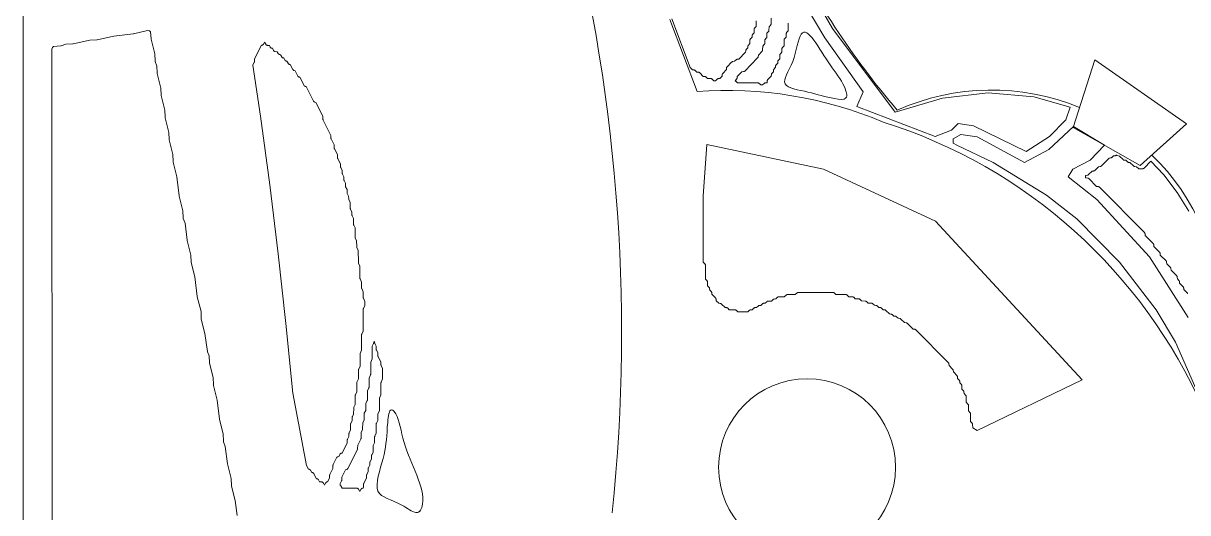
# Model space of a CAD drawing. Header units: inches. Extents: x 36 to 81.1, y 17.3 to 55.9.
# Drawn here: x 36.25 to 50.72, y 30.96 to 37.04 of the extents above; entities that cross this region are included whole.
import ezdxf

# ---------------------------------------------------------------- set-up
doc = ezdxf.new("R2010")
doc.units = ezdxf.units.IN
for name, color, linetype, lineweight in [('01_ORIGINAL_CAD', 7, 'Continuous', 20), ('02_APPROVED_PDF_OUTLINES', 7, 'Continuous', 15), ('03_ADDED_AREAS_SAME_COMPOSITION', 7, 'Continuous', 15), ('04_APPROVED_PERIMETER', 7, 'Continuous', 15)]:
    doc.layers.add(name, color=color, linetype=linetype, lineweight=lineweight)

msp = doc.modelspace()

# ---------------------------------------------------------------- linework, layer by layer
at = {"layer": '01_ORIGINAL_CAD'}
msp.add_line((36.248, 17.906), (36.248, 55.9), dxfattribs=at)
for points in [[(45.692, 38.109, 0.060935), (47.109, 35.956, -0.206423), (49.375, 35.99)], [(46.935, 35.809, 0.119192), (44.621, 36.188), (44.283, 37.084)], [(50.274, 35.4, -0.198705), (51.143, 33.392, 0.063223), (53.473, 33.07)]]:
    msp.add_lwpolyline(points, format="xyb", dxfattribs=at)
msp.add_lwpolyline([(49.567, 36.583), (50.703, 35.787), (50.129, 35.27), (49.295, 35.742), (49.567, 36.583)], dxfattribs=at)
msp.add_circle((45.989, 31.521), 1.1, dxfattribs=at)
for centre, radius, start, end in [((22.064, 33.195), 21.619, 354.0583, 36.0319), ((44.996, 29.643), 6.464, 23.734, 72.5429)]:
    msp.add_arc(centre, radius, start, end, dxfattribs=at)
at = {"layer": '02_APPROVED_PDF_OUTLINES'}
for points in [[(45.357, 37.065), (45.357, 36.998), (45.338, 36.978), (45.336, 36.975), (45.335, 36.973), (45.333, 36.97), (45.332, 36.967), (45.332, 36.964), (45.332, 36.961), (45.331, 36.918), (45.314, 36.9), (45.311, 36.897), (45.309, 36.894), (45.308, 36.891), (45.307, 36.888), (45.307, 36.885), (45.305, 36.864), (45.285, 36.843), (45.283, 36.841), (45.282, 36.838), (45.28, 36.836), (45.28, 36.833), (45.279, 36.83), (45.279, 36.827), (45.278, 36.783), (45.261, 36.766), (45.258, 36.763), (45.257, 36.76), (45.255, 36.757), (45.254, 36.754), (45.254, 36.75), (45.252, 36.73), (45.233, 36.709), (45.23, 36.706), (45.228, 36.703), (45.227, 36.7), (45.226, 36.697), (45.226, 36.693), (45.225, 36.676), (45.142, 36.592), (45.125, 36.591), (45.122, 36.59), (45.118, 36.59), (45.115, 36.588), (45.112, 36.586), (45.109, 36.584), (45.088, 36.564), (45.065, 36.56), (45.062, 36.56), (45.059, 36.559), (45.056, 36.557), (45.053, 36.555), (45.051, 36.553), (44.996, 36.497), (44.994, 36.495), (44.992, 36.492), (44.99, 36.489), (44.989, 36.485), (44.989, 36.482), (44.987, 36.462), (44.941, 36.414), (44.939, 36.412), (44.938, 36.409), (44.936, 36.406), (44.935, 36.404), (44.935, 36.401), (44.934, 36.398), (44.934, 36.381), (44.903, 36.35), (44.887, 36.349), (44.883, 36.349), (44.88, 36.348), (44.877, 36.346), (44.874, 36.345), (44.871, 36.342), (44.851, 36.323), (44.83, 36.323), (44.811, 36.342), (44.808, 36.344), (44.806, 36.346), (44.803, 36.347), (44.8, 36.348), (44.797, 36.349), (44.794, 36.349), (44.751, 36.35), (44.731, 36.369), (44.728, 36.371), (44.725, 36.373), (44.722, 36.374), (44.718, 36.375), (44.715, 36.376), (44.698, 36.377), (44.654, 36.421), (44.652, 36.423), (44.649, 36.425), (44.646, 36.426), (44.642, 36.427), (44.639, 36.428), (44.619, 36.43), (44.598, 36.449), (44.595, 36.452), (44.592, 36.454), (44.589, 36.455), (44.585, 36.456), (44.582, 36.456), (44.566, 36.457), (44.535, 36.488), (44.307, 37.091)], [(45.755, 37.039), (45.755, 36.944), (45.736, 36.924), (45.735, 36.922), (45.733, 36.919), (45.732, 36.916), (45.731, 36.914), (45.73, 36.911), (45.73, 36.908), (45.729, 36.864), (45.71, 36.844), (45.708, 36.841), (45.706, 36.839), (45.705, 36.836), (45.704, 36.833), (45.704, 36.83), (45.703, 36.827), (45.703, 36.756), (45.684, 36.736), (45.682, 36.734), (45.68, 36.731), (45.679, 36.729), (45.678, 36.726), (45.677, 36.723), (45.677, 36.72), (45.676, 36.676), (45.657, 36.656), (45.655, 36.653), (45.654, 36.651), (45.652, 36.648), (45.652, 36.645), (45.651, 36.642), (45.651, 36.639), (45.65, 36.596), (45.633, 36.578), (45.63, 36.575), (45.629, 36.573), (45.627, 36.569), (45.626, 36.566), (45.626, 36.563), (45.624, 36.542), (45.604, 36.521), (45.602, 36.519), (45.6, 36.516), (45.599, 36.512), (45.598, 36.509), (45.598, 36.505), (45.597, 36.489), (45.58, 36.471), (45.578, 36.468), (45.576, 36.465), (45.574, 36.462), (45.573, 36.459), (45.573, 36.455), (45.571, 36.435), (45.552, 36.414), (45.549, 36.411), (45.548, 36.408), (45.546, 36.405), (45.545, 36.402), (45.545, 36.398), (45.544, 36.381), (45.5, 36.337), (45.498, 36.334), (45.496, 36.331), (45.495, 36.328), (45.494, 36.325), (45.493, 36.321), (45.492, 36.301), (45.487, 36.297), (45.471, 36.296), (45.467, 36.295), (45.464, 36.295), (45.461, 36.293), (45.458, 36.291), (45.455, 36.289), (45.435, 36.27), (45.413, 36.27), (45.388, 36.291), (45.385, 36.293), (45.382, 36.295), (45.378, 36.296), (45.375, 36.297), (45.372, 36.297), (45.123, 36.297), (45.106, 36.314), (45.103, 36.316), (45.1, 36.318), (45.098, 36.319), (45.094, 36.32), (45.093, 36.32), (45.093, 36.321), (45.112, 36.341), (45.114, 36.344), (45.116, 36.347), (45.117, 36.35), (45.118, 36.354), (45.118, 36.357), (45.119, 36.374), (45.177, 36.433), (45.2, 36.436), (45.203, 36.437), (45.206, 36.438), (45.209, 36.439), (45.212, 36.441), (45.214, 36.443), (45.373, 36.605), (45.375, 36.607), (45.377, 36.61), (45.378, 36.613), (45.379, 36.616), (45.38, 36.619), (45.383, 36.642), (45.429, 36.69), (45.431, 36.693), (45.433, 36.695), (45.434, 36.698), (45.435, 36.701), (45.436, 36.704), (45.436, 36.707), (45.437, 36.751), (45.456, 36.771), (45.458, 36.773), (45.46, 36.776), (45.461, 36.779), (45.462, 36.782), (45.462, 36.785), (45.463, 36.788), (45.464, 36.831), (45.482, 36.852), (45.484, 36.854), (45.486, 36.857), (45.487, 36.859), (45.488, 36.862), (45.489, 36.865), (45.489, 36.868), (45.49, 36.912), (45.509, 36.932), (45.511, 36.935), (45.512, 36.937), (45.514, 36.94), (45.515, 36.943), (45.515, 36.946), (45.515, 36.949), (45.516, 36.993), (45.537, 37.016), (45.539, 37.019), (45.54, 37.022), (45.542, 37.025), (45.542, 37.029), (45.543, 37.033), (45.543, 37.1)], [(50.72, 33.678), (50.718, 33.681), (50.716, 33.683), (50.671, 33.728), (50.67, 33.748), (50.669, 33.752), (50.668, 33.755), (50.667, 33.758), (50.665, 33.761), (50.663, 33.764), (50.619, 33.808), (50.618, 33.825), (50.617, 33.829), (50.617, 33.832), (50.615, 33.835), (50.613, 33.838), (50.611, 33.841), (50.592, 33.862), (50.59, 33.883), (50.589, 33.886), (50.588, 33.889), (50.587, 33.892), (50.585, 33.895), (50.583, 33.898), (50.512, 33.969), (50.511, 33.986), (50.511, 33.989), (50.51, 33.992), (50.509, 33.995), (50.508, 33.998), (50.506, 34), (50.504, 34.002), (50.458, 34.05), (50.457, 34.07), (50.456, 34.074), (50.455, 34.077), (50.454, 34.08), (50.452, 34.083), (50.45, 34.086), (50.378, 34.158), (50.375, 34.181), (50.374, 34.184), (50.373, 34.187), (50.372, 34.19), (50.37, 34.193), (50.368, 34.195), (50.299, 34.265), (50.297, 34.285), (50.297, 34.288), (50.296, 34.292), (50.294, 34.295), (50.292, 34.298), (50.29, 34.3), (50.192, 34.4), (50.189, 34.423), (50.188, 34.426), (50.187, 34.429), (50.186, 34.432), (50.184, 34.434), (50.182, 34.437), (49.623, 35), (49.621, 35.002), (49.618, 35.004), (49.615, 35.005), (49.612, 35.006), (49.609, 35.007), (49.586, 35.01), (49.49, 35.107), (49.488, 35.109), (49.485, 35.111), (49.482, 35.113), (49.479, 35.114), (49.476, 35.114), (49.453, 35.118), (49.449, 35.122), (49.449, 35.143), (49.453, 35.147), (49.472, 35.149), (49.476, 35.15), (49.479, 35.151), (49.482, 35.152), (49.485, 35.154), (49.488, 35.156), (49.532, 35.201), (49.548, 35.201), (49.551, 35.202), (49.554, 35.202), (49.557, 35.203), (49.56, 35.205), (49.562, 35.207), (49.564, 35.209), (49.612, 35.255), (49.631, 35.257), (49.635, 35.257), (49.638, 35.258), (49.641, 35.26), (49.644, 35.262), (49.647, 35.264), (49.744, 35.362), (49.76, 35.363), (49.764, 35.363), (49.767, 35.364), (49.77, 35.365), (49.773, 35.367), (49.776, 35.369), (49.796, 35.389), (49.813, 35.389), (49.817, 35.39), (49.82, 35.391), (49.823, 35.392), (49.826, 35.394), (49.829, 35.396), (49.832, 35.399), (49.833, 35.398), (49.836, 35.396), (49.839, 35.395), (49.842, 35.394), (49.872, 35.386), (49.916, 35.343), (49.918, 35.341), (49.921, 35.339), (49.923, 35.338), (49.926, 35.337), (49.929, 35.336), (49.932, 35.336), (49.949, 35.335), (49.969, 35.316), (49.972, 35.314), (49.975, 35.312), (49.978, 35.31), (49.982, 35.309), (49.985, 35.309), (50.002, 35.308), (50.046, 35.264), (50.048, 35.262), (50.051, 35.26), (50.055, 35.258), (50.058, 35.257), (50.061, 35.257), (50.082, 35.255), (50.106, 35.234), (50.108, 35.232), (50.111, 35.23), (50.114, 35.229), (50.117, 35.228), (50.12, 35.228), (50.124, 35.228), (50.162, 35.23), (50.165, 35.23), (50.167, 35.231), (50.17, 35.232), (50.173, 35.234), (50.175, 35.235), (50.178, 35.237), (50.263, 35.324), (50.421, 35.155), (50.588, 34.936), (50.732, 34.704)]]:
    msp.add_lwpolyline(points, dxfattribs=at)
msp.add_lwpolyline([(48.047, 32.013), (48.046, 32.051), (48.046, 32.054), (48.046, 32.057), (48.045, 32.06), (48.043, 32.063), (48.042, 32.066), (48.04, 32.068), (48.021, 32.088), (48.021, 32.182), (48.02, 32.186), (48.019, 32.189), (48.018, 32.193), (48.017, 32.196), (48.014, 32.199), (47.994, 32.222), (47.994, 32.29), (47.994, 32.293), (47.993, 32.297), (47.991, 32.3), (47.99, 32.303), (47.988, 32.306), (47.967, 32.329), (47.966, 32.4), (47.966, 32.403), (47.965, 32.406), (47.964, 32.409), (47.963, 32.412), (47.961, 32.414), (47.959, 32.417), (47.94, 32.438), (47.938, 32.458), (47.938, 32.461), (47.937, 32.465), (47.935, 32.468), (47.933, 32.471), (47.931, 32.473), (47.914, 32.491), (47.913, 32.534), (47.913, 32.537), (47.912, 32.54), (47.911, 32.543), (47.91, 32.546), (47.908, 32.549), (47.906, 32.551), (47.887, 32.571), (47.886, 32.589), (47.886, 32.592), (47.885, 32.595), (47.884, 32.599), (47.882, 32.602), (47.879, 32.605), (47.86, 32.625), (47.86, 32.642), (47.859, 32.645), (47.859, 32.648), (47.858, 32.651), (47.856, 32.654), (47.855, 32.656), (47.853, 32.658), (47.807, 32.706), (47.805, 32.726), (47.804, 32.73), (47.803, 32.733), (47.802, 32.736), (47.8, 32.739), (47.798, 32.742), (47.753, 32.787), (47.752, 32.807), (47.751, 32.81), (47.75, 32.814), (47.749, 32.817), (47.747, 32.82), (47.744, 32.822), (47.341, 33.229), (47.339, 33.231), (47.336, 33.233), (47.333, 33.234), (47.329, 33.235), (47.326, 33.236), (47.306, 33.238), (47.237, 33.307), (47.235, 33.309), (47.232, 33.311), (47.229, 33.313), (47.226, 33.314), (47.223, 33.314), (47.2, 33.318), (47.155, 33.363), (47.153, 33.365), (47.15, 33.367), (47.147, 33.369), (47.143, 33.37), (47.14, 33.37), (47.12, 33.372), (47.099, 33.392), (47.096, 33.394), (47.093, 33.396), (47.09, 33.397), (47.086, 33.398), (47.083, 33.398), (47.066, 33.399), (47.046, 33.418), (47.043, 33.421), (47.04, 33.422), (47.037, 33.424), (47.033, 33.425), (47.03, 33.425), (47.013, 33.426), (46.969, 33.47), (46.967, 33.472), (46.964, 33.474), (46.961, 33.476), (46.957, 33.477), (46.954, 33.477), (46.934, 33.479), (46.913, 33.499), (46.91, 33.501), (46.907, 33.503), (46.904, 33.504), (46.9, 33.505), (46.897, 33.506), (46.88, 33.506), (46.86, 33.526), (46.857, 33.528), (46.854, 33.53), (46.851, 33.531), (46.847, 33.532), (46.844, 33.532), (46.827, 33.533), (46.807, 33.552), (46.804, 33.554), (46.802, 33.556), (46.799, 33.557), (46.796, 33.558), (46.793, 33.559), (46.79, 33.559), (46.747, 33.56), (46.727, 33.579), (46.725, 33.581), (46.722, 33.583), (46.719, 33.584), (46.716, 33.585), (46.713, 33.586), (46.71, 33.586), (46.667, 33.587), (46.647, 33.606), (46.645, 33.608), (46.642, 33.61), (46.64, 33.611), (46.637, 33.612), (46.634, 33.612), (46.631, 33.613), (46.588, 33.614), (46.568, 33.633), (46.565, 33.635), (46.563, 33.636), (46.56, 33.638), (46.557, 33.639), (46.554, 33.639), (46.551, 33.64), (46.508, 33.64), (46.485, 33.661), (46.482, 33.663), (46.48, 33.664), (46.477, 33.666), (46.474, 33.666), (46.471, 33.667), (46.468, 33.667), (46.348, 33.667), (46.325, 33.688), (46.323, 33.689), (46.32, 33.691), (46.318, 33.692), (46.315, 33.693), (46.312, 33.694), (46.309, 33.694), (45.881, 33.694), (45.878, 33.694), (45.874, 33.693), (45.871, 33.692), (45.868, 33.69), (45.865, 33.688), (45.839, 33.667), (45.745, 33.667), (45.742, 33.666), (45.739, 33.666), (45.736, 33.665), (45.734, 33.664), (45.731, 33.662), (45.729, 33.66), (45.706, 33.64), (45.636, 33.639), (45.633, 33.639), (45.63, 33.638), (45.627, 33.637), (45.624, 33.636), (45.622, 33.634), (45.619, 33.632), (45.599, 33.612), (45.579, 33.61), (45.575, 33.61), (45.572, 33.609), (45.569, 33.607), (45.566, 33.606), (45.563, 33.603), (45.546, 33.586), (45.503, 33.585), (45.5, 33.585), (45.497, 33.584), (45.494, 33.583), (45.491, 33.582), (45.489, 33.58), (45.487, 33.578), (45.466, 33.559), (45.45, 33.558), (45.446, 33.558), (45.443, 33.557), (45.439, 33.555), (45.436, 33.554), (45.434, 33.551), (45.413, 33.532), (45.397, 33.531), (45.393, 33.531), (45.39, 33.53), (45.386, 33.529), (45.383, 33.527), (45.38, 33.524), (45.36, 33.505), (45.344, 33.504), (45.34, 33.504), (45.337, 33.503), (45.333, 33.502), (45.33, 33.5), (45.327, 33.498), (45.307, 33.478), (45.287, 33.476), (45.283, 33.475), (45.28, 33.474), (45.277, 33.473), (45.274, 33.471), (45.271, 33.469), (45.254, 33.452), (45.128, 33.452), (45.108, 33.471), (45.106, 33.473), (45.103, 33.474), (45.1, 33.476), (45.097, 33.477), (45.094, 33.477), (45.091, 33.477), (45.022, 33.478), (45.002, 33.497), (44.999, 33.5), (44.996, 33.501), (44.993, 33.503), (44.989, 33.504), (44.986, 33.504), (44.969, 33.505), (44.925, 33.549), (44.923, 33.551), (44.92, 33.553), (44.916, 33.555), (44.913, 33.556), (44.91, 33.556), (44.89, 33.558), (44.858, 33.59), (44.857, 33.61), (44.856, 33.613), (44.855, 33.617), (44.854, 33.62), (44.852, 33.623), (44.85, 33.625), (44.806, 33.67), (44.805, 33.687), (44.805, 33.69), (44.804, 33.694), (44.802, 33.697), (44.8, 33.7), (44.798, 33.703), (44.779, 33.723), (44.778, 33.74), (44.778, 33.744), (44.777, 33.747), (44.776, 33.751), (44.774, 33.754), (44.772, 33.756), (44.753, 33.777), (44.752, 33.82), (44.751, 33.823), (44.751, 33.826), (44.75, 33.829), (44.748, 33.832), (44.747, 33.834), (44.745, 33.837), (44.726, 33.857), (44.726, 34.032), (44.725, 34.035), (44.724, 34.039), (44.723, 34.042), (44.721, 34.045), (44.719, 34.048), (44.699, 34.071), (44.698, 34.888), (44.743, 35.53), (46.192, 35.226), (47.585, 34.579), (49.409, 32.608), (48.102, 31.979)], close=True, dxfattribs=at)
msp.add_open_spline([(45.715, 36.284), (45.685, 36.34), (45.761, 36.435), (45.81, 36.562), (45.857, 36.688), (45.877, 36.847), (45.916, 36.902), (45.992, 37.012), (46.142, 36.714), (46.275, 36.519), (46.343, 36.42), (46.407, 36.348), (46.453, 36.245), (46.475, 36.194), (46.494, 36.135), (46.471, 36.109), (46.449, 36.084), (46.388, 36.09), (46.331, 36.1), (46.214, 36.12), (46.117, 36.155), (46, 36.182), (45.882, 36.209), (45.746, 36.227), (45.715, 36.284)], degree=3, knots=[0, 0, 0, 0, 0.125478, 0.125478, 0.125478, 0.250385, 0.250385, 0.250385, 0.498973, 0.498973, 0.498973, 0.625551, 0.625551, 0.625551, 0.688258, 0.688258, 0.688258, 0.749061, 0.749061, 0.749061, 0.874543, 0.874543, 0.874543, 1, 1, 1, 1], dxfattribs=at)
at = {"layer": '03_ADDED_AREAS_SAME_COMPOSITION'}
msp.add_lwpolyline([(36.607, 30.672), (36.603, 36.714), (36.61, 36.737), (36.624, 36.749), (36.713, 36.755), (36.717, 36.756), (36.72, 36.757), (36.776, 36.777), (36.862, 36.78), (36.867, 36.781), (37.074, 36.827), (37.162, 36.83), (37.167, 36.831), (37.375, 36.878), (37.614, 36.905), (37.617, 36.906), (37.793, 36.948), (37.815, 36.943), (37.828, 36.928), (37.835, 36.843), (37.835, 36.838), (37.882, 36.656), (37.885, 36.569), (37.885, 36.566), (37.885, 36.563), (37.886, 36.561), (37.907, 36.505), (37.91, 36.419), (37.91, 36.416), (37.91, 36.413), (37.957, 36.231), (37.96, 36.144), (37.96, 36.141), (37.96, 36.138), (38.007, 35.956), (38.01, 35.869), (38.01, 35.866), (38.01, 35.863), (38.057, 35.681), (38.06, 35.594), (38.06, 35.591), (38.06, 35.588), (38.107, 35.406), (38.11, 35.319), (38.11, 35.316), (38.11, 35.313), (38.157, 35.13), (38.185, 34.892), (38.185, 34.888), (38.232, 34.706), (38.235, 34.619), (38.235, 34.616), (38.235, 34.613), (38.236, 34.611), (38.258, 34.554), (38.285, 34.341), (38.285, 34.338), (38.332, 34.156), (38.335, 34.069), (38.335, 34.066), (38.335, 34.063), (38.381, 33.885), (38.41, 33.642), (38.41, 33.638), (38.457, 33.456), (38.46, 33.369), (38.46, 33.366), (38.46, 33.363), (38.506, 33.185), (38.536, 32.961), (38.537, 32.958), (38.537, 32.955), (38.557, 32.905), (38.56, 32.819), (38.56, 32.816), (38.56, 32.813), (38.606, 32.636), (38.61, 32.544), (38.61, 32.541), (38.61, 32.538), (38.657, 32.355), (38.685, 32.117), (38.685, 32.113), (38.731, 31.936), (38.735, 31.844), (38.735, 31.84), (38.736, 31.836), (38.758, 31.779), (38.785, 31.566), (38.785, 31.563), (38.832, 31.381), (38.835, 31.294), (38.835, 31.291), (38.835, 31.288), (38.881, 31.11), (38.907, 30.921)], dxfattribs=at)
for points in [[(39.247, 36.802), (39.262, 36.775), (39.264, 36.772), (39.266, 36.77), (39.268, 36.768), (39.271, 36.766), (39.274, 36.764), (39.277, 36.763), (39.28, 36.763), (39.283, 36.762), (39.306, 36.762), (39.317, 36.74), (39.319, 36.737), (39.321, 36.734), (39.323, 36.732), (39.326, 36.73), (39.329, 36.728), (39.332, 36.727), (39.335, 36.726), (39.345, 36.725), (39.359, 36.698), (39.361, 36.695), (39.363, 36.692), (39.365, 36.69), (39.368, 36.688), (39.371, 36.687), (39.374, 36.686), (39.377, 36.685), (39.38, 36.684), (39.405, 36.683), (39.417, 36.66), (39.419, 36.658), (39.421, 36.655), (39.423, 36.653), (39.426, 36.651), (39.429, 36.649), (39.432, 36.648), (39.435, 36.647), (39.445, 36.646), (39.459, 36.618), (39.461, 36.616), (39.463, 36.613), (39.465, 36.611), (39.468, 36.609), (39.47, 36.608), (39.473, 36.607), (39.476, 36.606), (39.479, 36.605), (39.485, 36.605), (39.499, 36.579), (39.501, 36.576), (39.503, 36.574), (39.505, 36.572), (39.508, 36.57), (39.51, 36.568), (39.513, 36.567), (39.516, 36.566), (39.519, 36.566), (39.525, 36.565), (39.539, 36.539), (39.541, 36.536), (39.543, 36.534), (39.545, 36.532), (39.548, 36.53), (39.55, 36.529), (39.553, 36.527), (39.556, 36.526), (39.559, 36.526), (39.565, 36.526), (39.597, 36.462), (39.599, 36.46), (39.601, 36.457), (39.603, 36.455), (39.606, 36.453), (39.609, 36.451), (39.612, 36.45), (39.615, 36.449), (39.625, 36.447), (39.659, 36.381), (39.661, 36.378), (39.663, 36.376), (39.665, 36.373), (39.668, 36.372), (39.67, 36.37), (39.673, 36.369), (39.676, 36.368), (39.679, 36.367), (39.685, 36.367), (39.737, 36.264), (39.739, 36.261), (39.741, 36.259), (39.743, 36.256), (39.746, 36.254), (39.749, 36.253), (39.752, 36.252), (39.755, 36.251), (39.765, 36.249), (39.856, 36.069), (39.857, 36.066), (39.86, 36.063), (39.862, 36.061), (39.865, 36.059), (39.868, 36.057), (39.871, 36.056), (39.884, 36.052), (39.97, 35.882), (39.972, 35.844), (39.972, 35.841), (39.973, 35.837), (39.974, 35.834), (40.07, 35.644), (40.071, 35.611), (40.071, 35.607), (40.072, 35.604), (40.074, 35.6), (40.11, 35.525), (40.112, 35.487), (40.113, 35.484), (40.113, 35.48), (40.115, 35.477), (40.151, 35.406), (40.152, 35.368), (40.153, 35.365), (40.153, 35.361), (40.155, 35.358), (40.19, 35.287), (40.191, 35.254), (40.192, 35.25), (40.192, 35.247), (40.194, 35.244), (40.211, 35.208), (40.212, 35.17), (40.213, 35.167), (40.214, 35.163), (40.215, 35.16), (40.231, 35.128), (40.231, 35.095), (40.232, 35.092), (40.233, 35.088), (40.234, 35.085), (40.251, 35.049), (40.251, 35.016), (40.252, 35.012), (40.253, 35.009), (40.254, 35.005), (40.271, 34.97), (40.273, 34.932), (40.273, 34.929), (40.274, 34.925), (40.275, 34.922), (40.291, 34.89), (40.292, 34.857), (40.292, 34.853), (40.293, 34.85), (40.294, 34.847), (40.311, 34.811), (40.312, 34.738), (40.312, 34.735), (40.313, 34.731), (40.314, 34.728), (40.331, 34.692), (40.333, 34.654), (40.333, 34.651), (40.334, 34.647), (40.335, 34.644), (40.351, 34.613), (40.352, 34.54), (40.352, 34.536), (40.353, 34.533), (40.354, 34.529), (40.371, 34.494), (40.372, 34.381), (40.372, 34.378), (40.373, 34.374), (40.374, 34.371), (40.391, 34.335), (40.392, 34.262), (40.392, 34.258), (40.393, 34.255), (40.395, 34.252), (40.411, 34.216), (40.412, 34.068), (40.412, 34.065), (40.413, 34.061), (40.414, 34.058), (40.431, 34.018), (40.432, 33.87), (40.432, 33.866), (40.433, 33.863), (40.434, 33.86), (40.452, 33.82), (40.452, 33.751), (40.452, 33.747), (40.453, 33.744), (40.454, 33.74), (40.472, 33.701), (40.472, 33.632), (40.472, 33.628), (40.473, 33.625), (40.474, 33.621), (40.492, 33.582), (40.492, 33.531), (40.474, 33.492), (40.473, 33.488), (40.472, 33.485), (40.472, 33.481), (40.472, 33.214), (40.455, 33.174), (40.453, 33.171), (40.453, 33.167), (40.452, 33.164), (40.452, 32.976), (40.435, 32.936), (40.434, 32.933), (40.433, 32.929), (40.433, 32.926), (40.433, 32.777), (40.416, 32.742), (40.415, 32.739), (40.414, 32.735), (40.414, 32.732), (40.413, 32.618), (40.395, 32.579), (40.394, 32.575), (40.393, 32.572), (40.393, 32.569), (40.393, 32.46), (40.375, 32.42), (40.374, 32.417), (40.373, 32.413), (40.373, 32.41), (40.373, 32.301), (40.356, 32.266), (40.355, 32.262), (40.354, 32.259), (40.354, 32.255), (40.353, 32.182), (40.338, 32.151), (40.336, 32.148), (40.336, 32.144), (40.335, 32.141), (40.334, 32.103), (40.317, 32.067), (40.315, 32.064), (40.315, 32.06), (40.314, 32.057), (40.314, 31.984), (40.298, 31.952), (40.297, 31.949), (40.296, 31.946), (40.295, 31.942), (40.294, 31.905), (40.277, 31.869), (40.276, 31.866), (40.275, 31.862), (40.274, 31.859), (40.274, 31.825), (40.209, 31.697), (40.204, 31.697), (40.201, 31.696), (40.198, 31.695), (40.195, 31.694), (40.192, 31.693), (40.19, 31.691), (40.187, 31.688), (40.185, 31.686), (40.184, 31.683), (40.168, 31.655), (40.155, 31.651), (40.152, 31.65), (40.149, 31.648), (40.146, 31.646), (40.144, 31.644), (40.142, 31.641), (40.14, 31.638), (40.099, 31.555), (40.097, 31.552), (40.096, 31.549), (40.096, 31.545), (40.094, 31.508), (40.058, 31.432), (40.056, 31.429), (40.055, 31.425), (40.055, 31.422), (40.054, 31.388), (40.03, 31.34), (40.024, 31.339), (40.021, 31.339), (40.018, 31.338), (40.015, 31.337), (40.012, 31.335), (40.01, 31.333), (40.008, 31.331), (40.006, 31.329), (40.004, 31.326), (39.991, 31.301), (39.99, 31.301), (39.977, 31.326), (39.975, 31.329), (39.973, 31.331), (39.971, 31.333), (39.968, 31.335), (39.965, 31.337), (39.962, 31.338), (39.959, 31.339), (39.956, 31.339), (39.931, 31.34), (39.917, 31.366), (39.915, 31.368), (39.913, 31.371), (39.911, 31.373), (39.909, 31.375), (39.906, 31.376), (39.903, 31.377), (39.9, 31.378), (39.897, 31.379), (39.891, 31.379), (39.859, 31.442), (39.858, 31.445), (39.855, 31.448), (39.853, 31.45), (39.85, 31.452), (39.848, 31.454), (39.844, 31.455), (39.841, 31.456), (39.832, 31.457), (39.817, 31.484), (39.815, 31.487), (39.813, 31.489), (39.811, 31.492), (39.809, 31.494), (39.806, 31.495), (39.803, 31.496), (39.8, 31.497), (39.797, 31.498), (39.791, 31.498), (39.768, 31.544), (39.596, 32.441), (39.51, 33.308), (39.51, 33.309), (39.415, 34.172), (39.415, 34.172), (39.31, 35.031), (39.31, 35.031), (39.194, 35.884), (39.194, 35.884), (39.102, 36.515), (39.119, 36.552), (39.12, 36.555), (39.121, 36.558), (39.121, 36.562), (39.122, 36.595), (39.207, 36.763), (39.212, 36.764), (39.215, 36.764), (39.218, 36.765), (39.221, 36.766), (39.224, 36.768), (39.226, 36.77), (39.229, 36.772), (39.231, 36.774), (39.232, 36.777), (39.245, 36.802)], [(40.187, 31.296), (40.187, 31.319), (40.204, 31.354), (40.205, 31.358), (40.206, 31.361), (40.206, 31.364), (40.207, 31.398), (40.252, 31.489), (40.265, 31.493), (40.268, 31.494), (40.271, 31.495), (40.274, 31.497), (40.277, 31.5), (40.279, 31.502), (40.281, 31.505), (40.4, 31.744), (40.402, 31.747), (40.403, 31.75), (40.403, 31.753), (40.406, 31.795), (40.443, 31.87), (40.444, 31.874), (40.445, 31.877), (40.445, 31.881), (40.446, 31.954), (40.463, 31.99), (40.464, 31.993), (40.465, 31.996), (40.465, 32), (40.466, 32.073), (40.483, 32.109), (40.484, 32.112), (40.485, 32.116), (40.485, 32.119), (40.486, 32.192), (40.503, 32.228), (40.504, 32.231), (40.505, 32.235), (40.505, 32.238), (40.506, 32.312), (40.523, 32.352), (40.524, 32.355), (40.525, 32.358), (40.525, 32.362), (40.526, 32.471), (40.543, 32.51), (40.544, 32.514), (40.545, 32.517), (40.545, 32.52), (40.545, 32.629), (40.563, 32.669), (40.564, 32.672), (40.565, 32.676), (40.565, 32.679), (40.565, 32.828), (40.583, 32.868), (40.584, 32.871), (40.585, 32.874), (40.585, 32.878), (40.585, 33.026), (40.6, 33.057), (40.602, 33.06), (40.603, 33.063), (40.603, 33.067), (40.604, 33.077), (40.606, 33.078), (40.608, 33.08), (40.61, 33.082), (40.611, 33.081), (40.613, 33.081), (40.614, 33.067), (40.615, 33.063), (40.615, 33.06), (40.617, 33.057), (40.633, 33.025), (40.634, 32.988), (40.635, 32.984), (40.635, 32.981), (40.637, 32.978), (40.653, 32.946), (40.654, 32.908), (40.655, 32.905), (40.656, 32.902), (40.657, 32.898), (40.693, 32.827), (40.693, 32.794), (40.694, 32.79), (40.694, 32.787), (40.696, 32.784), (40.713, 32.748), (40.713, 32.619), (40.695, 32.579), (40.694, 32.576), (40.693, 32.572), (40.693, 32.569), (40.693, 32.42), (40.675, 32.381), (40.674, 32.377), (40.673, 32.374), (40.673, 32.371), (40.673, 32.222), (40.656, 32.187), (40.655, 32.184), (40.654, 32.18), (40.654, 32.176), (40.653, 32.103), (40.636, 32.068), (40.635, 32.064), (40.634, 32.061), (40.634, 32.057), (40.633, 31.944), (40.617, 31.909), (40.615, 31.906), (40.615, 31.902), (40.614, 31.899), (40.614, 31.825), (40.597, 31.79), (40.595, 31.787), (40.595, 31.783), (40.594, 31.78), (40.594, 31.707), (40.578, 31.675), (40.577, 31.672), (40.576, 31.669), (40.576, 31.665), (40.574, 31.627), (40.557, 31.591), (40.556, 31.588), (40.555, 31.585), (40.555, 31.581), (40.554, 31.548), (40.538, 31.516), (40.537, 31.513), (40.536, 31.51), (40.536, 31.506), (40.534, 31.468), (40.517, 31.433), (40.516, 31.429), (40.515, 31.426), (40.515, 31.422), (40.514, 31.389), (40.479, 31.318), (40.477, 31.315), (40.476, 31.311), (40.476, 31.308), (40.474, 31.27), (40.47, 31.261), (40.464, 31.26), (40.461, 31.26), (40.458, 31.259), (40.455, 31.258), (40.452, 31.256), (40.45, 31.254), (40.448, 31.252), (40.446, 31.25), (40.444, 31.247), (40.431, 31.222), (40.429, 31.222), (40.412, 31.25), (40.41, 31.253), (40.408, 31.255), (40.405, 31.257), (40.403, 31.259), (40.4, 31.26), (40.397, 31.261), (40.394, 31.262), (40.39, 31.262), (40.211, 31.262), (40.199, 31.284), (40.198, 31.287), (40.196, 31.289), (40.194, 31.291), (40.191, 31.293), (40.189, 31.295)]]:
    msp.add_lwpolyline(points, close=True, dxfattribs=at)
msp.add_open_spline([(40.656, 31.225), (40.616, 31.318), (40.684, 31.493), (40.72, 31.632), (40.755, 31.764), (40.761, 31.863), (40.772, 32.019), (40.778, 32.097), (40.785, 32.19), (40.804, 32.221), (40.823, 32.252), (40.854, 32.226), (40.877, 32.187), (40.925, 32.105), (40.941, 31.966), (40.98, 31.83), (41.062, 31.549), (41.242, 31.279), (41.21, 31.064), (41.202, 31.007), (41.179, 30.953), (41.128, 30.959), (41.083, 30.964), (41.017, 31.016), (40.952, 31.052), (40.821, 31.126), (40.693, 31.141), (40.656, 31.225)], degree=3, knots=[0, 0, 0, 0, 0.130916, 0.130916, 0.130916, 0.253979, 0.253979, 0.253979, 0.315702, 0.315702, 0.315702, 0.375204, 0.375204, 0.375204, 0.498586, 0.498586, 0.498586, 0.753082, 0.753082, 0.753082, 0.820783, 0.820783, 0.820783, 0.880354, 0.880354, 0.880354, 1, 1, 1, 1], dxfattribs=at)
at = {"layer": '04_APPROVED_PERIMETER'}
for points in [[(45.66, 38.095), (46.305, 36.971), (47.084, 35.932), (47.671, 36.106), (48.239, 36.172), (48.808, 36.123), (49.257, 35.995), (49.206, 35.837), (49.003, 35.631), (48.712, 35.442), (48.057, 35.764), (47.865, 35.79), (47.782, 35.71), (47.582, 35.629), (46.608, 36.004), (46.686, 36.183), (46.208, 36.854), (45.862, 37.444)], [(50.969, 32.161), (50.566, 33.075), (50.327, 33.478), (49.873, 34.07), (49.341, 34.606), (48.966, 34.903), (48.302, 35.305), (47.848, 35.522), (47.804, 35.549), (47.804, 35.6), (47.901, 35.653), (48.101, 35.627), (48.692, 35.305), (48.992, 35.469), (49.298, 35.753), (49.685, 35.521), (49.508, 35.336), (49.292, 35.224), (49.235, 35.127), (49.589, 34.849), (50.245, 34.134), (50.724, 33.383)]]:
    msp.add_lwpolyline(points, dxfattribs=at)

doc.saveas('drawing.dxf')
